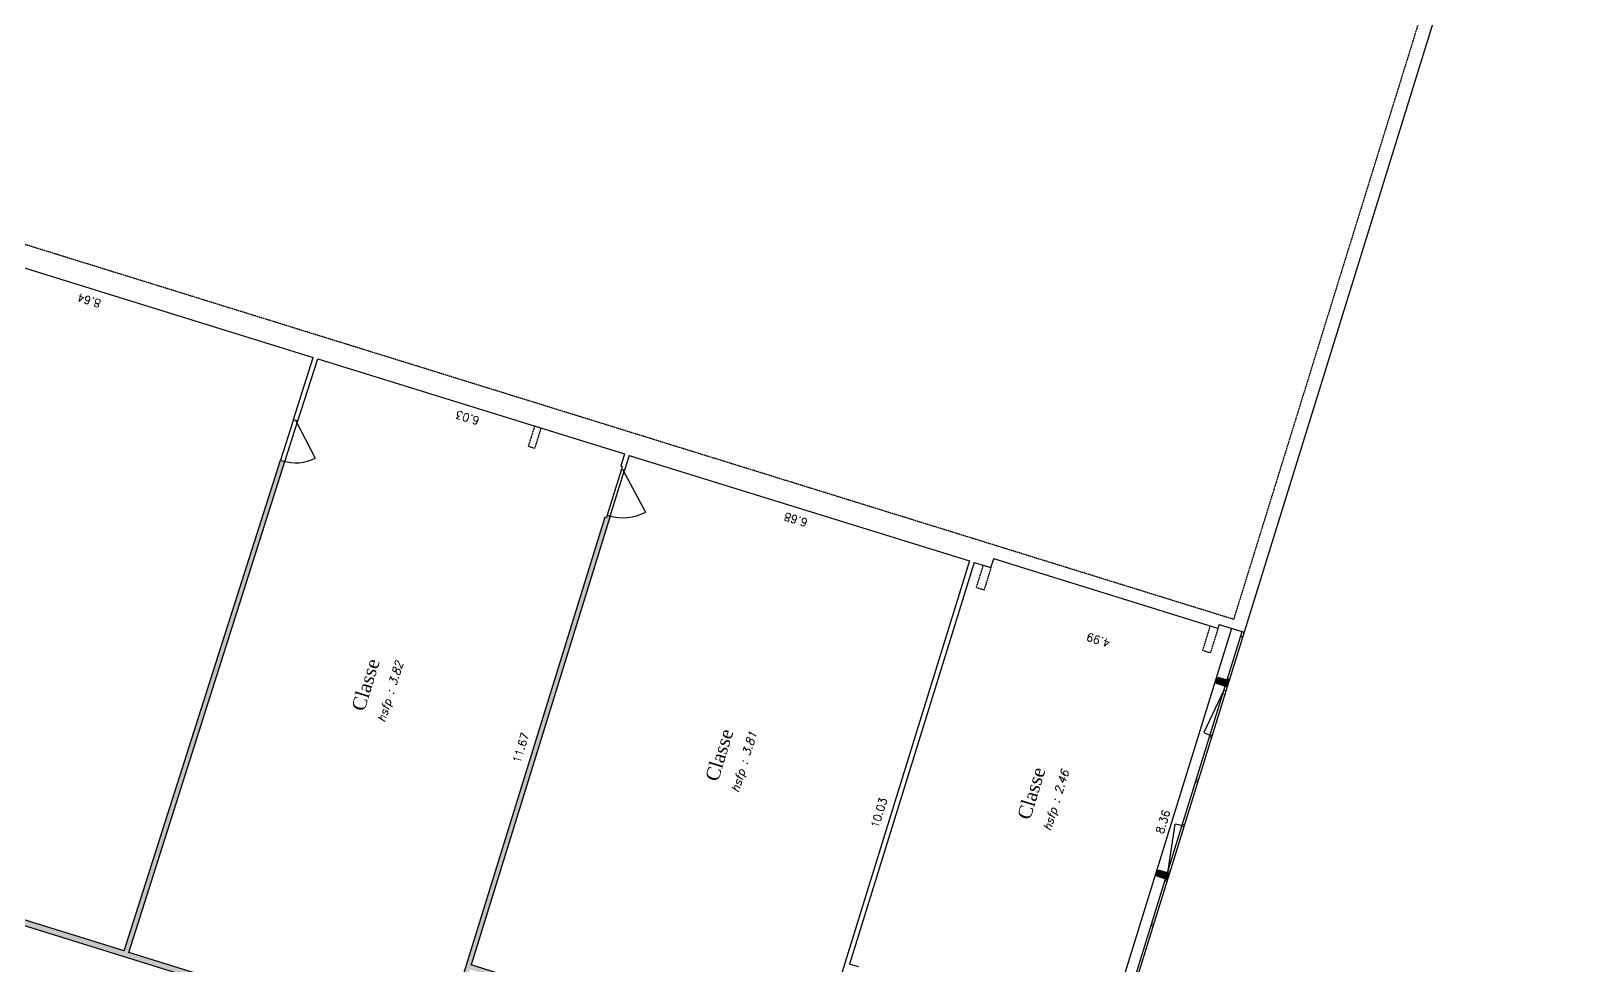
# Model space of a CAD drawing. Header units: metres. Extents: x -1642643 to 2228512, y -1236052 to 2422133.
# Drawn here: x 528247 to 557419, y -26502 to -8992 of the extents above; entities that cross this region are included whole.
import ezdxf
from ezdxf.enums import TextEntityAlignment as Align

# ---------------------------------------------------------------- set-up
doc = ezdxf.new("R2010")
doc.units = ezdxf.units.M
doc.linetypes.add('TIRET-COURT', pattern=[0.25, 0.15, -0.1])
for name, color, linetype in [('ALTIMETRIE', 10, 'Continuous'), ('APPLAT-GRIS', 253, 'Continuous'), ('COTATION-PLANI', 4, 'Continuous'), ('FENETRE', 32, 'Continuous'), ('FENETRE-OUVRANT', 213, 'Continuous'), ('HAUTEUR_1.80', 100, 'TIRET-COURT'), ('MUR', 130, 'Continuous'), ('PORTE', 213, 'Continuous'), ('TEXTES-PIECES', 23, 'Continuous')]:
    doc.layers.add(name, color=color, linetype=linetype)
doc.layers.add('Seuils', color=7, linetype='Continuous', plot=False)
doc.styles.add('Simplex 1.5', font='simplex.shx', dxfattribs={"height": 0.075})
doc.styles.add('Times 3.0', font='times.ttf', dxfattribs={"height": 0.15})

msp = doc.modelspace()

# ---------------------------------------------------------------- hatches: boundary and pattern name
at = {"layer": 'APPLAT-GRIS'}
for points in [[(529988.88354, -26222.07468), (525518.79018, -24836.19396), (525489.17735, -24931.70878), (525804.37624, -25029.43114), (525792.5311, -25067.63706), (525878.49444, -25094.28861), (525890.33957, -25056.08269), (536568.89593, -28366.79773), (536598.50877, -28271.28292), (535996.65345, -28085.08323), (536011.45987, -28037.32583), (535925.49653, -28010.67427), (535910.69012, -28058.43168), (530074.63878, -26249.3884), (533003.17054, -17054.85605), (532917.41531, -17027.54233)], [(539042.67601, -18057.66526), (539027.86959, -18105.42267), (538999.21412, -18096.54212), (536345.9988, -26654.3639), (536431.96213, -26681.01545), (536467.60952, -26566.03649), (538747.25497, -27283.89204), (539123.18619, -26831.25393), (539137.12076, -26835.64189), (539164.16432, -26749.76134), (539049.69113, -26713.70731), (538725.922, -27183.8565), (536493.96787, -26481.01885), (539099.9849, -18075.43296)], [(550487.38729, -21092.17758), (550451.85188, -21206.79536), (550661.98448, -21271.9436), (550697.51988, -21157.32582)], [(549368.02209, -24702.6376), (549332.48669, -24817.25538), (549542.61928, -24882.40362), (549578.15469, -24767.78584)]]:
    msp.add_hatch(color=256, dxfattribs=at).paths.add_polyline_path(points)

# ---------------------------------------------------------------- linework, layer by layer
at = {"layer": 'FENETRE'}
for p, q in [((550659.31395, -21145.48069), (550940.63589, -20238.08994)), ((550913.98434, -20324.05327), (550952.19027, -20335.89841)), ((549539.94876, -24755.94071), (550623.77855, -21260.09846)), ((550661.98448, -21271.9436), (549578.15469, -24767.78584)), ((550668.1978, -21116.82624), (550706.40373, -21128.67138)), ((548420.58357, -28366.40073), (549504.41336, -24870.55849)), ((549542.61928, -24882.40362), (548502.46099, -28237.3855)), ((549492.56822, -24908.76441), (549530.77415, -24920.60955)), ((549231.97527, -25749.29479), (549270.18119, -25761.13992)), ((549243.8204, -25711.08886), (549282.02633, -25722.934))]:
    msp.add_line(p, q, dxfattribs=at)
at = {"layer": 'FENETRE', "flags": 128}
for points in [[(550978.84182, -20249.93507), (550697.51988, -21157.32582)], [(550579.35929, -21403.37069), (550617.56522, -21415.21582)], [(550600.08828, -21336.51032), (550638.2942, -21348.35545)], [(550330.61147, -22205.69514), (550368.8174, -22217.54027)], [(550339.49532, -22177.04069), (550377.70125, -22188.88583)], [(550070.01852, -23046.22551), (550108.22445, -23058.07065)], [(550081.86365, -23008.01959), (550120.06958, -23019.86472)], [(549812.38685, -23877.20441), (549850.59277, -23889.04954)], [(549821.2707, -23848.54996), (549859.47663, -23860.3951)], [(549551.79389, -24717.73478), (549589.99982, -24729.57992)]]:
    msp.add_lwpolyline(points, dxfattribs=at)
at = {"layer": 'FENETRE-OUVRANT'}
for points in [[(550600.08828, -21336.51031), (550220.63183, -22130.49571)], [(549551.79389, -24717.73478), (549688.03994, -23848.34591)]]:
    msp.add_lwpolyline(points, dxfattribs=at)
for centre, start, end in [((550600.08827, -21336.51034), 244.456227778, 252.77478922), ((549551.7939, -24717.73476), 72.774788846, 81.093350285)]:
    msp.add_arc(centre, 879.99998, start, end, dxfattribs=at)
at = {"layer": 'HAUTEUR_1.80', "flags": 128}
for points in [[(537799.97031, -16426.50789), (537681.46298, -16808.74777), (537566.8411, -16773.22558), (537685.35254, -16390.97249)], [(546233.92851, -19041.3213), (546103.54265, -19461.87478), (545960.27043, -19417.45552), (546090.65629, -18996.90204)], [(550486.92221, -20181.91089), (550344.69122, -20640.67029), (550201.41899, -20596.25104), (550343.64999, -20137.49163)]]:
    msp.add_lwpolyline(points, dxfattribs=at)
at = {"layer": 'MUR'}
for p, q in [((557419.19413, 523.11974), (550978.84182, -20249.93507)), ((525268.42517, -12541.30341), (533530.4567, -15102.81371)), ((533160.20397, -16265.27357), (533530.4567, -15102.81371)), ((533245.95921, -16292.58729), (533616.21193, -15130.12743)), ((533616.21193, -15130.12743), (539366.41329, -16912.1584)), ((539366.41329, -16912.1584), (539295.34248, -17141.39396)), ((529988.88354, -26222.07468), (532917.41531, -17027.54233)), ((530074.63878, -26249.3884), (533003.17054, -17054.85605)), ((539295.34248, -17141.39396), (539323.99795, -17150.27451)), ((539323.99795, -17150.27451), (539309.19153, -17198.03192)), ((539452.37662, -16938.80995), (539366.50042, -17215.79962)), ((539452.37662, -16938.80995), (545832.76629, -18916.94739)), ((539099.9849, -18075.43296), (536493.96787, -26481.01885)), ((539042.67601, -18057.66526), (539027.86959, -18105.42267)), ((538999.21412, -18096.54212), (536345.9988, -26654.3639)), ((538999.21412, -18096.54212), (539027.86959, -18105.42267)), ((545832.76629, -18916.94739), (542865.59205, -28487.42896)), ((545918.72962, -18943.59894), (543585.44491, -26469.49953)), ((545918.72962, -18943.59894), (546233.92851, -19041.3213)), ((546233.92851, -19041.3213), (546284.27033, -18878.94611)), ((550486.92221, -20181.91089), (546284.27033, -18878.94611)), ((550510.81922, -20104.83218), (550978.84182, -20249.93507)), ((550451.85188, -21206.79536), (550661.98448, -21271.9436)), ((550487.38729, -21092.17758), (550697.51988, -21157.32582)), ((549368.02209, -24702.6376), (549578.15469, -24767.78584)), ((529988.88354, -26222.07468), (525518.79018, -24836.19396)), ((525890.33957, -25056.08269), (536568.89593, -28366.79773)), ((549332.48669, -24817.25538), (549542.61928, -24882.40362)), ((535910.69011, -28058.43168), (530074.63878, -26249.3884)), ((538725.922, -27183.8565), (536493.96787, -26481.01885)), ((543757.37157, -26522.80264), (543585.44491, -26469.49953))]:
    msp.add_line(p, q, dxfattribs=at)
at = {"layer": 'MUR', "linetype": 'TIRET-COURT'}
msp.add_line((550780.63837, -20011.23337), (516752.2779, -9461.28624), dxfattribs=at)
at = {"layer": 'MUR', "color": 0}
msp.add_line((548273.97319, -28163.90283), (550749.60626, -20178.86427), dxfattribs=at)
at = {"layer": 'MUR', "linetype": 'TIRET-COURT', "flags": 128}
msp.add_lwpolyline([(524348.67907, 3150.83398), (526480.80325, 10027.90069), (549666.29082, 2839.61231), (549598.11357, 2619.70979), (557078.02244, 300.68407), (550780.63837, -20011.23337)], dxfattribs=at)
at = {"layer": 'MUR', "flags": 128}
for points in [[(533160.20397, -16265.27357), (533245.95921, -16292.58729)], [(532917.41531, -17027.54233), (533003.17054, -17054.85605)], [(539309.19153, -17198.03192), (539366.50042, -17215.79962)], [(539042.67601, -18057.66526), (539099.9849, -18075.43296)], [(550510.81922, -20104.83218), (550486.92221, -20181.91089)], [(550451.85188, -21206.79536), (550487.38729, -21092.17758)], [(550697.51988, -21157.32582), (550661.98448, -21271.9436)], [(549332.48669, -24817.25538), (549368.02209, -24702.6376)], [(549578.15469, -24767.78584), (549542.61928, -24882.40362)]]:
    msp.add_lwpolyline(points, dxfattribs=at)
at = {"layer": 'PORTE'}
for p, q in [((533203.08159, -16278.93043), (533570.40949, -16989.61335)), ((539337.84597, -17206.91577), (539757.2436, -18003.22327))]:
    msp.add_line(p, q, dxfattribs=at)
for centre, radius, start, end in [((533203.08159, -16278.93043), 800, 252.332908638, 297.332908569), ((539337.84597, -17206.91577), 900, 252.774788986, 297.77478895)]:
    msp.add_arc(centre, radius, start, end, dxfattribs=at)
at = {"layer": 'Seuils', "flags": 128}
for points in [[(533160.20397, -16265.27357), (532917.41531, -17027.54233)], [(533003.17054, -17054.85605), (533245.95921, -16292.58729)], [(539309.19153, -17198.03192), (539042.67601, -18057.66526)], [(539099.9849, -18075.43296), (539366.50042, -17215.79962)]]:
    msp.add_lwpolyline(points, dxfattribs=at)

# ---------------------------------------------------------------- texts
at = {"layer": 'ALTIMETRIE', "style": 'Simplex 1.5', "oblique": 15.00003}
for s, p in [('hsfp : 3.82', (534975.14308, -21366.88846)), ('hsfp : 3.81', (541603.00903, -22682.15147)), ('hsfp : 2.46', (547450.89532, -23400.63352))]:
    msp.add_text(s, height=153, rotation=72.774789002, dxfattribs=at).set_placement(p, align=Align.MIDDLE_CENTER)
at = {"layer": 'COTATION-PLANI', "style": 'Simplex 1.5'}
for s, rotation, p in [('8.64', 162.773815773, (529355.042, -13965.26017)), ('6.68', 162.774788999, (542598.1522, -18071.15089)), ('4.99', 162.774788999, (548266.3589, -20326.53587)), ('11.67', 72.774788997, (537495.27948, -22440.87579)), ('10.03', 72.774789002, (544205.90694, -23657.76892)), ('8.36', 72.774789008, (549528.31318, -23825.62483))]:
    msp.add_text(s, height=150, rotation=rotation, dxfattribs=at).set_placement(p, align=Align.CENTER)
msp.add_text('6.03', height=150, rotation=162.774788999, dxfattribs=at).set_placement((536402.82002, -16306.63002), align=Align.TOP_CENTER)
at = {"layer": 'TEXTES-PIECES', "style": 'Times 3.0', "width": 0.99}
for p in [(534513.76546, -21235.5878), (541141.63141, -22550.85081), (546989.5177, -23269.33287)]:
    msp.add_text('Classe', height=255, rotation=72.768463323, dxfattribs=at).set_placement(p, align=Align.MIDDLE_CENTER)

doc.saveas('drawing.dxf')
